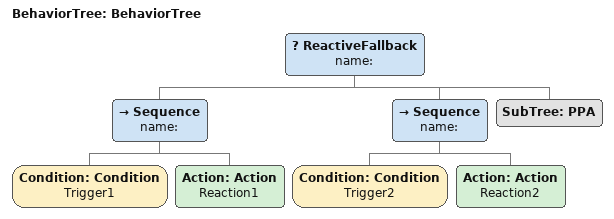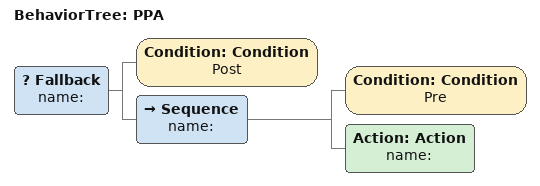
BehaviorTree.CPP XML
<root main_tree_to_execute="BehaviorTree">
    <BehaviorTree ID="BehaviorTree">
        <ReactiveFallback name="">
            <Sequence name="">
                <Condition name="Trigger1" ID="Condition"/>
                <Action name="Reaction1" ID="Action"/>
            </Sequence>
            <Sequence name="">
                <Condition name="Trigger2" ID="Condition"/>
                <Action name="Reaction2" ID="Action"/>
            </Sequence>
            <SubTree ID="PPA"/>
        </ReactiveFallback>
    </BehaviorTree>
    <BehaviorTree ID="PPA">
        <Fallback name="">
            <Condition name="Post" ID="Condition"/>
            <Sequence name="">
                <Condition name="Pre" ID="Condition"/>
                <Action name="" ID="Action"/>
            </Sequence>
        </Fallback>
    </BehaviorTree>
</root>
